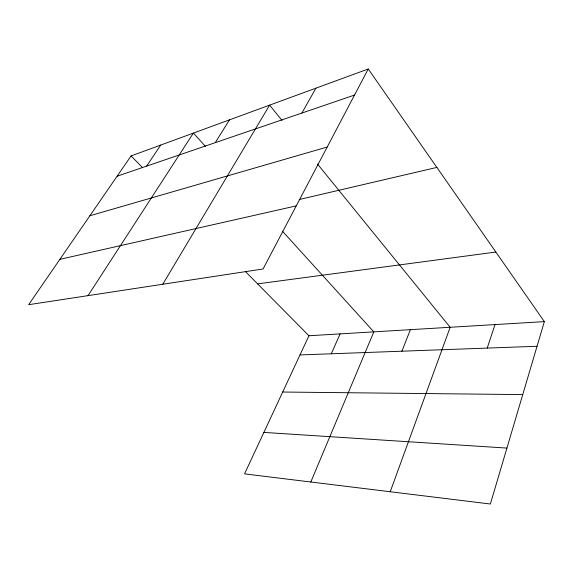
<?xml version="1.0" encoding="UTF-8"?>
<svg xmlns="http://www.w3.org/2000/svg" width="573" height="573" viewBox="0 0 573 573"><rect width="100%" height="100%" fill="white"/><g stroke="black" fill="none" stroke-linecap="round" stroke-linejoin="round"><path stroke-width="0.86" d="M544.35 321.618L490.366 504.018L244.542 473.878L308.94 335.757L544.35 321.618L368.246 68.982L131.052 155.949L28.65 304.693L263.064 268.966L368.246 68.982M487.208 348.09L495.015 324.583M390.22 491.741L450.163 327.276L317.456 164.007M401.909 351.206L410.375 329.668M310.81 482L373.818 331.86L282.432 231.191M331.28 353.777L340.111 333.887M301.885 113.053L315.924 88.163M162.768 284.251L269.611 105.146L282.002 120.387M215.255 142.663L229.487 119.857M88.034 295.639L193.38 133.094L205.385 146.323M146.645 166.106L160.727 145.069M117.107 176.205L354.522 95.061M89.875 215.763L327.19 147.032M299.213 199.533L436.862 167.416M59.864 259.347L296.241 205.886M257.606 283.871L495.853 252.048M300.001 354.923L537.051 346.271M282.704 392.032L522.755 394.596M263.874 432.414L506.919 448.086M131.052 155.949L142.319 167.337M245.265 271.394L308.94 335.757"/></g></svg>
